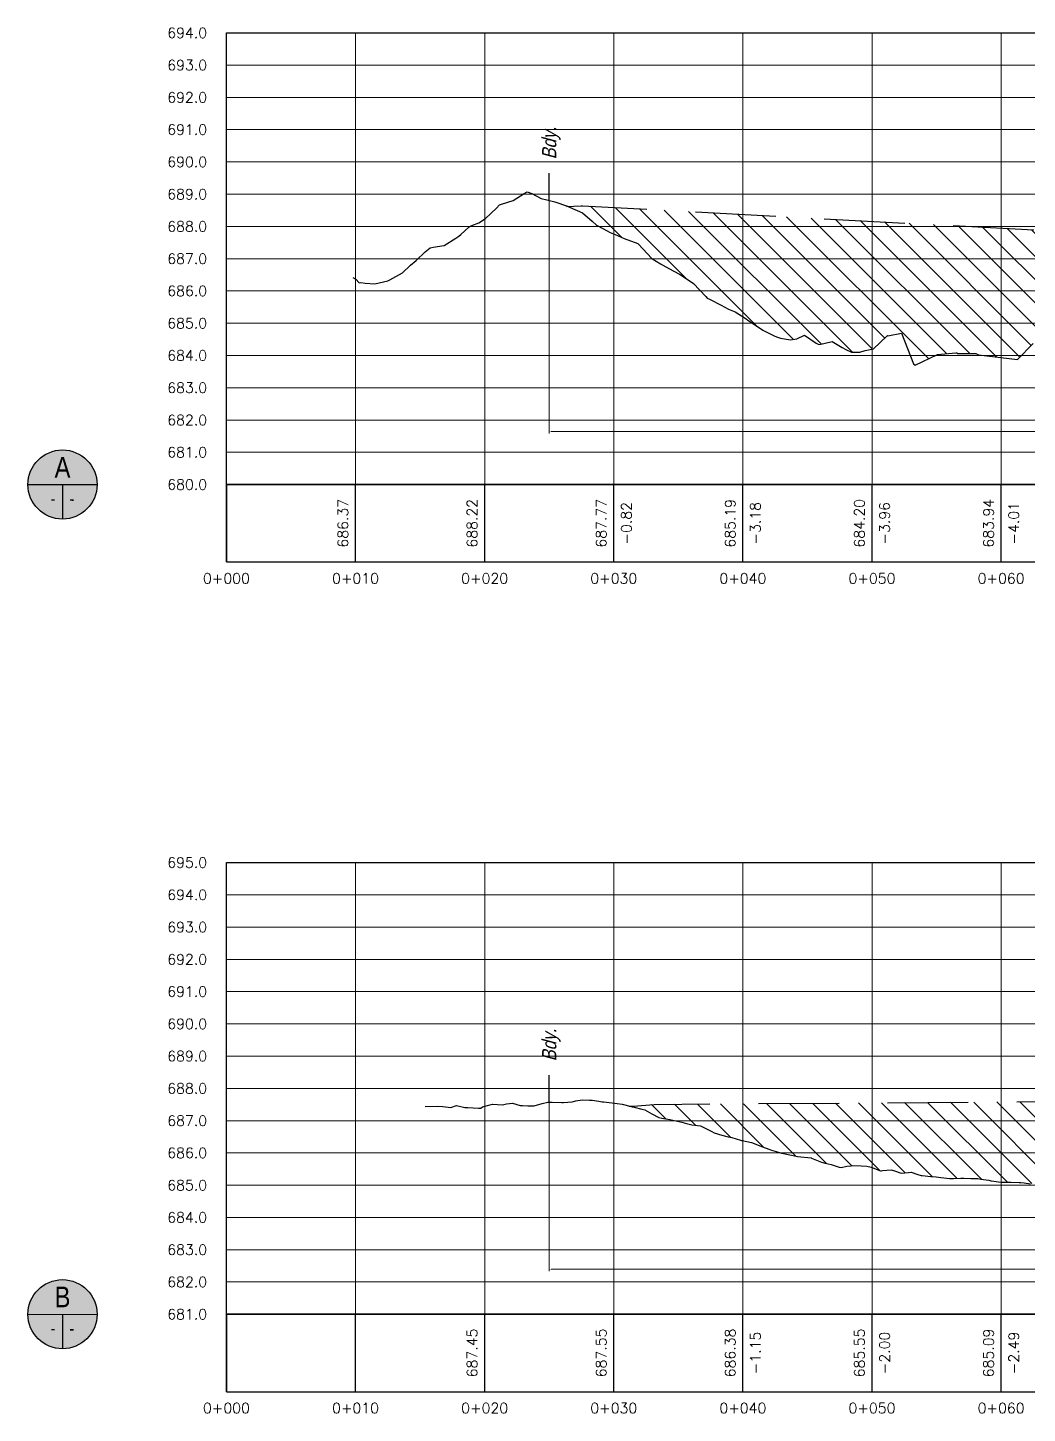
# Model space of a CAD drawing. Extents: x 569264 to 574401, y 6214556 to 6216922.
# Drawn here: x 569264 to 570038, y 6214591 to 6215664 of the extents above; entities that cross this region are included whole.
import ezdxf
from ezdxf.enums import TextEntityAlignment as Align

# ---------------------------------------------------------------- set-up
doc = ezdxf.new("R2010")
doc.units = 0
doc.header["$LTSCALE"] = 5
doc.header["$PDSIZE"] = 0.5
doc.linetypes.add('DASHED', pattern=[19.05, 12.7, -6.35])
doc.linetypes.add('foc-LSD', pattern=[8, 5, -3])
doc.layers.get('Defpoints').update_dxf_attribs({"color": 9})
for name, color, linetype in [('C-ROAD-CORR-PATT', 150, 'Continuous'), ('C-ROAD-PROF', 1, 'DASHED'), ('C-ROAD-PROF-GRID-MAJR', 8, 'Continuous'), ('C-ROAD-PROF-TEXT', 250, 'Continuous'), ('C-ROAD-PROF-TICK', 7, 'Continuous'), ('C-ROAD-PROF-TTLB', 5, 'Continuous'), ('M-DESIGN', 250, 'Continuous'), ('M-DETAILS', 250, 'Continuous')]:
    doc.layers.add(name, color=color, linetype=linetype)
doc.styles.add('SIMPLEX', font='ARIALN.TTF')
doc.styles.get("Standard").update_dxf_attribs({"font": 'ARIALN.TTF'})
doc.dimstyles.new('M-PROFILE', dxfattribs={"dimscale": 5, "dimtxt": 0.45, "dimasz": 0.4, "dimexe": 0.2, "dimexo": 0, "dimgap": 0.35, "dimtad": 0, "dimdec": 1, "dimzin": 0, "dimdsep": 46, "dimtxsty": 'SIMPLEX', "dimcen": 0.1, "dimclrd": 256, "dimclre": 256, "dimclrt": 256, "dimaunit": 1, "dimadec": 4, "dimazin": 0, "dimtfac": 0.06, "dimtdec": 1, "dimtofl": 0, "dimtmove": 0, "dimatfit": 1, "dimldrblk": 'NONE', "dimfxl": 0.2, "dimtolj": 1, "dimtzin": 0, "dimlwd": 15, "dimlwe": 15, "dimarcsym": 0})

# ---------------------------------------------------------------- blocks, each defined once
blk = doc.blocks.new('M-MATCH')
at = {"layer": 'M-DETAILS', "true_color": 0xffffff}
h = blk.add_hatch(color=7, dxfattribs=at)
h.dxf.hatch_style = 1
edge = h.paths.add_edge_path()
edge.add_arc((0, 0), 5.36, 0, 360)
at = {"layer": 'M-DETAILS', "flags": 128}
for points in [[(-5.36, 0), (5.36, 0)], [(0, 0), (0, -5.36)]]:
    blk.add_lwpolyline(points, dxfattribs=at)
at = {"layer": 'M-DETAILS'}
blk.add_circle((0, 0), 5.36, dxfattribs=at)
at = {"style": 'SIMPLEX'}
blk.add_attdef('A', text='', height=3.2, dxfattribs=at).set_placement((0, 2.68), align=Align.MIDDLE_CENTER)
blk.add_attdef('0', text='', height=2, dxfattribs=at).set_placement((-1.08, -2.18), align=Align.MIDDLE_RIGHT)
blk.add_attdef('0', text='', height=2, dxfattribs=at).set_placement((1.08, -2.18), align=Align.MIDDLE_LEFT)
blk = doc.blocks.new('M-FEATURE')
at = {"layer": 'M-DETAILS', "flags": 128}
blk.add_lwpolyline([(0, 0), (0, 4.19)], dxfattribs=at)
at = {"style": 'SIMPLEX', "oblique": 15}
blk.add_attdef('FEATURE', text='', height=2.2, rotation=90, dxfattribs=at).set_placement((0, 6.34), align=Align.MIDDLE_LEFT)
blk = doc.blocks.new('*D579')
at = {"layer": 'Defpoints', "color": 0, "transparency": 16777216}
for p in [(570667.3, 6214868.9), (569667.5, 6214831.9), (570667.3, 6214702.6)]:
    blk.add_point(p, dxfattribs=at)
at = {"layer": 'M-DETAILS', "linetype": 'Continuous', "lineweight": 15, "transparency": 16777216}
for p, q in [((570667.3, 6214868.9), (570667.3, 6214701.1)), ((569667.5, 6214831.9), (569667.5, 6214701.1)), ((569669, 6214702.6), (570164.3, 6214702.6)), ((570665.8, 6214702.6), (570170.5, 6214702.6))]:
    blk.add_line(p, q, dxfattribs=at)
at = {"layer": 'M-DETAILS', "transparency": 16777216}
for points in [[(569669, 6214702.9), (569669, 6214702.4), (569667.5, 6214702.6)], [(570665.8, 6214702.9), (570665.8, 6214702.4), (570667.3, 6214702.6)]]:
    blk.add_solid(points, dxfattribs=at)
at = {"layer": 'M-DETAILS', "lineweight": 20, "transparency": 16777216, "insert": (570167.4, 6214702.6), "char_height": 1, "attachment_point": 5, "style": 'SIMPLEX'}
blk.add_mtext('\\A1;999.7', dxfattribs=at)
blk = doc.blocks.new('_None')
blk = doc.blocks.new('*D580')
at = {"layer": 'Defpoints', "color": 0, "transparency": 16777216}
for p in [(569667.5, 6215530.5), (570667.4, 6215427.9), (570667.4, 6215351.4)]:
    blk.add_point(p, dxfattribs=at)
at = {"layer": 'M-DETAILS', "linetype": 'Continuous', "lineweight": 15, "transparency": 16777216}
for p, q in [((569667.5, 6215530.5), (569667.5, 6215349.9)), ((570667.4, 6215427.9), (570667.4, 6215349.9)), ((569669, 6215351.4), (570164.3, 6215351.4)), ((570665.9, 6215351.4), (570170.6, 6215351.4))]:
    blk.add_line(p, q, dxfattribs=at)
at = {"layer": 'M-DETAILS', "transparency": 16777216}
for points in [[(569669, 6215351.7), (569669, 6215351.2), (569667.5, 6215351.4)], [(570665.9, 6215351.7), (570665.9, 6215351.2), (570667.4, 6215351.4)]]:
    blk.add_solid(points, dxfattribs=at)
at = {"layer": 'M-DETAILS', "lineweight": 20, "transparency": 16777216, "insert": (570167.5, 6215351.4), "char_height": 1, "attachment_point": 5, "style": 'SIMPLEX'}
blk.add_mtext('\\A1;999.9', dxfattribs=at)

msp = doc.modelspace()

# ---------------------------------------------------------------- hatches: boundary and pattern name
at = {"layer": 'C-ROAD-CORR-PATT', "linetype": 'Continuous', "lineweight": 15, "true_color": 0xb3daff}
h = msp.add_hatch(dxfattribs=at)
h.set_pattern_fill('ANSI31', color=141, scale=3.998229, style=0)
h.set_pattern_definition([(45, (569680.796, 6215525.839), (-8.976, 8.976), [])])
h.paths.add_polyline_path([(569680.796, 6215525.839), (569680.796, 6215526.204), (569681.625, 6215525.899), (569681.691, 6215525.873)])
at = {"layer": 'C-ROAD-CORR-PATT', "linetype": 'Continuous', "lineweight": 15, "true_color": 0xffc6b3}
h = msp.add_hatch(dxfattribs=at)
h.set_pattern_fill('ANSI31', color=31, scale=3.998229, angle=90, style=0)
h.set_pattern_definition([(135, (569681.691, 6215525.873), (-8.97628, -8.97628), [])])
h.paths.add_polyline_path([(569681.691, 6215525.873), (569692.175, 6215526.278), (569692.516, 6215526.283), (569692.922, 6215526.271), (569693.375, 6215526.278), (570104.088, 6215504.291), (570514.153, 6215483.298), (570510.21, 6215482.655), (570508.814, 6215482.579), (570506.633, 6215482.366), (570498.085, 6215482.017), (570492.616, 6215481.917), (570487.356, 6215481.863), (570479.133, 6215481.506), (570476.626, 6215481.43), (570475.022, 6215481.599), (570465.897, 6215482.334), (570457.429, 6215482.438), (570455.167, 6215482.353), (570451.633, 6215482.069), (570444.438, 6215481.102), (570439.835, 6215481.058), (570433.708, 6215480.708), (570424.132, 6215477.201), (570422.979, 6215476.769), (570422.241, 6215476.724), (570412.25, 6215476.261), (570404.647, 6215475.524), (570401.52, 6215475.237), (570396.632, 6215474.251), (570390.791, 6215473.068), (570387.054, 6215472.019), (570380.061, 6215470.198), (570369.46, 6215468.085), (570369.332, 6215468.06), (570369.132, 6215468.008), (570358.603, 6215465.305), (570351.866, 6215463.527), (570347.873, 6215462.449), (570341.632, 6215460.511), (570337.144, 6215459.179), (570334.273, 6215458.628), (570326.414, 6215457.079), (570316.679, 6215456.733), (570315.685, 6215456.698), (570314.131, 6215456.625), (570304.956, 6215455.706), (570299.085, 6215453.277), (570294.226, 6215450.802), (570286.631, 6215449.04), (570283.497, 6215448.271), (570281.492, 6215448.01), (570272.767, 6215446.781), (570263.898, 6215444.189), (570262.038, 6215443.674), (570259.131, 6215442.326), (570251.309, 6215438.566), (570246.304, 6215437.164), (570240.579, 6215435.489), (570231.63, 6215434.578), (570229.85, 6215434.425), (570228.71, 6215434.294), (570219.12, 6215433.973), (570211.117, 6215431.102), (570208.391, 6215428.731), (570204.13, 6215429.818), (570197.662, 6215429.623), (570193.523, 6215428.815), (570186.932, 6215425.944), (570176.63, 6215425.657), (570176.203, 6215425.624), (570175.929, 6215425.698), (570165.473, 6215428.342), (570158.336, 6215425.836), (570154.744, 6215425.51), (570149.13, 6215426.663), (570144.014, 6215428.394), (570140.742, 6215428.343), (570133.285, 6215427.756), (570130.014, 6215425.626), (570122.556, 6215415.875), (570121.629, 6215415.728), (570111.826, 6215416.354), (570105.555, 6215415.364), (570101.097, 6215414.793), (570099.141, 6215415.014), (570095.47, 6215415.153), (570090.367, 6215412.805), (570060.551, 6215417.182), (570050.581, 6215419.299), (570042.2, 6215419.741), (570030.151, 6215407.214), (569999.903, 6215410.949), (569997.838, 6215411.792), (569983.434, 6215411.991), (569983.312, 6215412.045), (569983.15, 6215412.362), (569982.399, 6215412.319), (569968.201, 6215411.148), (569950.885, 6215402.818), (569949.493, 6215403.82), (569940.156, 6215427.712), (569929.618, 6215425.699), (569929.426, 6215425.752), (569929.127, 6215425.482), (569918.697, 6215415.479), (569912.024, 6215414.181), (569907.968, 6215413.036), (569901.627, 6215412.964), (569897.238, 6215415.067), (569894.43, 6215416.59), (569886.509, 6215421.281), (569876.837, 6215418.957), (569875.779, 6215419.02), (569874.127, 6215419.776), (569865.05, 6215426.062), (569859.243, 6215423.163), (569854.321, 6215422.505), (569846.627, 6215423.673), (569843.591, 6215424.752), (569841.649, 6215425.501), (569832.862, 6215429.896), (569824.055, 6215435.97), (569822.132, 6215437.307), (569819.126, 6215439.162), (569811.403, 6215444.033), (569806.462, 6215446.276), (569800.673, 6215449.374), (569791.626, 6215453.892), (569789.944, 6215454.872), (569788.868, 6215456.039), (569779.215, 6215466.098), (569771.274, 6215471.467), (569768.485, 6215473.379), (569764.126, 6215475.54), (569757.756, 6215478.985), (569753.681, 6215481.457), (569747.026, 6215485.443), (569736.625, 6215496.568), (569736.297, 6215496.901), (569736.087, 6215496.98), (569725.568, 6215500.856), (569718.493, 6215504.064), (569714.838, 6215505.689), (569709.125, 6215508.786), (569704.109, 6215511.406), (569700.9, 6215514.303), (569693.379, 6215520.876), (569683.306, 6215525.196), (569682.65, 6215525.494)])
h = msp.add_hatch(dxfattribs=at)
h.set_pattern_fill('ANSI31', color=31, scale=3.998229, angle=90, style=0)
h.set_pattern_definition([(135, (569730.04, 6214828.87), (-8.97628, -8.97628), [])])
h.paths.add_polyline_path([(569730.04, 6214828.871), (569732.582, 6214828.961), (569748.745, 6214830.313), (570165.763, 6214833.244), (570587.837, 6214874.116), (570589.297, 6214874.186), (570604.483, 6214875.987), (570603.49, 6214874.991), (570600.292, 6214871.155), (570595.775, 6214867.857), (570589.559, 6214863.2), (570588.059, 6214862.004), (570584.224, 6214860.485), (570580.344, 6214858.986), (570578.826, 6214858.712), (570575.36, 6214857.925), (570568.094, 6214856.236), (570564.913, 6214854.288), (570557.361, 6214850.323), (570557.197, 6214850.294), (570556.778, 6214850.223), (570549.482, 6214849.025), (570546.628, 6214848.054), (570541.766, 6214845.759), (570535.896, 6214843.299), (570534.051, 6214842.654), (570529.332, 6214840.986), (570526.335, 6214839.861), (570525.163, 6214839.639), (570518.62, 6214836.515), (570514.43, 6214833.912), (570510.904, 6214833.012), (570503.698, 6214831.427), (570503.189, 6214831.278), (570501.886, 6214831.095), (570495.473, 6214829.806), (570492.965, 6214829.075), (570487.758, 6214827.144), (570482.233, 6214825.012), (570480.042, 6214823.762), (570474.441, 6214821.349), (570472.327, 6214820.406), (570471.5, 6214820.019), (570464.611, 6214817.613), (570460.767, 6214816.589), (570456.896, 6214814.982), (570450.035, 6214812.588), (570449.18, 6214812.27), (570446.995, 6214812.213), (570441.464, 6214811.63), (570439.302, 6214810.908), (570433.749, 6214806.818), (570428.569, 6214804.019), (570426.033, 6214803.824), (570419.549, 6214803.712), (570418.318, 6214803.709), (570417.837, 6214803.606), (570410.602, 6214801.8), (570407.104, 6214801.256), (570402.887, 6214800.573), (570396.371, 6214798.917), (570395.171, 6214798.445), (570392.103, 6214797.657), (570387.456, 6214796.452), (570385.639, 6214795.512), (570379.74, 6214793.107), (570374.906, 6214792.287), (570372.025, 6214791.903), (570364.657, 6214790.029), (570364.309, 6214789.955), (570364.173, 6214789.932), (570356.594, 6214788.575), (570353.441, 6214787.486), (570348.878, 6214785.269), (570342.708, 6214783.123), (570337.211, 6214780.843), (570331.976, 6214778.124), (570325.732, 6214773.709), (570321.243, 6214771.229), (570318.016, 6214769.597), (570310.51, 6214766.37), (570310.301, 6214766.224), (570309.765, 6214765.791), (570302.585, 6214760.229), (570299.778, 6214757.177), (570294.87, 6214755.908), (570289.045, 6214755.317), (570287.154, 6214755.072), (570282.319, 6214752.062), (570279.439, 6214750.395), (570278.312, 6214751.225), (570271.723, 6214750.76), (570267.58, 6214749.666), (570264.008, 6214749.883), (570256.847, 6214752.87), (570256.292, 6214752.865), (570254.873, 6214753.335), (570248.577, 6214752.647), (570246.114, 6214750.984), (570240.861, 6214748.486), (570235.382, 6214753.581), (570233.145, 6214754.117), (570227.427, 6214755.898), (570225.43, 6214755.97), (570224.649, 6214756.11), (570217.714, 6214757.164), (570213.916, 6214757.388), (570209.999, 6214756.819), (570203.184, 6214756.735), (570202.283, 6214756.648), (570199.981, 6214756.646), (570194.568, 6214757.085), (570192.451, 6214756.521), (570186.852, 6214756.26), (570181.719, 6214757.292), (570179.137, 6214757.829), (570172.535, 6214759.376), (570171.421, 6214759.636), (570170.986, 6214759.632), (570163.706, 6214760.776), (570160.253, 6214761.188), (570155.99, 6214761.751), (570149.521, 6214759.347), (570148.275, 6214758.635), (570145.089, 6214758.576), (570140.559, 6214759.024), (570138.788, 6214759.064), (570132.844, 6214760.576), (570128.055, 6214762.062), (570125.128, 6214762.659), (570117.643, 6214764.883), (570117.413, 6214764.95), (570117.323, 6214764.941), (570109.697, 6214764.029), (570106.59, 6214764.473), (570099.492, 6214765.908), (570095.857, 6214766.749), (570094.266, 6214766.644), (570090.197, 6214766.954), (570086.551, 6214766.8), (570085.125, 6214767.098), (570078.835, 6214767.154), (570074.392, 6214767.269), (570071.12, 6214767.128), (570063.659, 6214767.908), (570063.404, 6214767.946), (570062.751, 6214767.891), (570055.689, 6214766.857), (570052.927, 6214767.458), (570047.973, 6214768.738), (570042.194, 6214769.173), (570040.258, 6214768.785), (570035.305, 6214769.579), (570032.542, 6214769.757), (570031.462, 6214769.688), (570024.827, 6214769.983), (570020.729, 6214770.15), (570017.111, 6214769.928), (570009.996, 6214771.106), (570009.395, 6214771.148), (570007.859, 6214771.477), (570001.68, 6214772.315), (569999.264, 6214772.944), (569993.964, 6214773.003), (569988.531, 6214773.055), (569986.249, 6214773.008), (569980.413, 6214772.915), (569978.533, 6214772.857), (569977.798, 6214772.85), (569970.818, 6214773.616), (569967.066, 6214774.039), (569963.102, 6214774.346), (569956.333, 6214775.126), (569955.387, 6214775.175), (569952.967, 6214775.986), (569947.671, 6214777.667), (569945.6, 6214777.567), (569939.956, 6214776.974), (569934.868, 6214778.874), (569932.24, 6214779.649), (569925.521, 6214779.009), (569924.525, 6214778.87), (569924.135, 6214778.923), (569916.809, 6214781.708), (569913.402, 6214782.544), (569909.094, 6214782.755), (569902.67, 6214782.992), (569901.378, 6214782.723), (569898.075, 6214782.3), (569893.663, 6214781.474), (569891.937, 6214781.749), (569885.947, 6214783.694), (569881.205, 6214784.662), (569878.232, 6214785.398), (569870.629, 6214788.683), (569870.516, 6214788.728), (569870.472, 6214788.746), (569870.371, 6214788.757), (569859.739, 6214789.942), (569855.085, 6214790.968), (569849.007, 6214792.145), (569847.37, 6214792.503), (569843.183, 6214793.703), (569839.654, 6214794.937), (569838.274, 6214795.299), (569831.939, 6214797.625), (569827.541, 6214799.487), (569824.223, 6214800.669), (569816.809, 6214802.215), (569816.508, 6214802.288), (569815.737, 6214802.518), (569808.792, 6214804.524), (569806.076, 6214805.056), (569801.076, 6214806.442), (569795.343, 6214808.14), (569793.361, 6214809.285), (569788.291, 6214811.899), (569785.645, 6214813.27), (569784.611, 6214813.693), (569777.93, 6214814.462), (569773.878, 6214815.429), (569770.214, 6214816.455), (569763.145, 6214818.059), (569762.499, 6214818.16), (569760.845, 6214818.511), (569754.783, 6214819.731), (569752.413, 6214820.225), (569747.068, 6214822.978), (569741.68, 6214826.08), (569739.352, 6214826.62), (569733.399, 6214828.117), (569731.637, 6214828.502), (569730.948, 6214828.649)])
at = {"layer": 'C-ROAD-CORR-PATT', "linetype": 'Continuous', "lineweight": 15, "true_color": 0xb3daff}
h = msp.add_hatch(dxfattribs=at)
h.set_pattern_fill('ANSI31', color=141, scale=3.998229, style=0)
h.set_pattern_definition([(45, (569729.558, 6214828.853), (-8.976, 8.976), [])])
h.paths.add_polyline_path([(569729.558, 6214828.853), (569729.558, 6214828.988), (569730.04, 6214828.871)])

# ---------------------------------------------------------------- linework, layer by layer
at = {"layer": 'C-ROAD-PROF', "color": 250, "linetype": 'foc-LSD', "lineweight": -3, "ltscale": 2.5, "flags": 128}
for points in [[(569680.796, 6215525.839), (569692.175, 6215526.278), (569692.516, 6215526.283), (569692.922, 6215526.271), (569693.375, 6215526.278), (570104.088, 6215504.291), (570590.622, 6215479.383), (570604.155, 6215478.032)], [(569729.558, 6214828.853), (569732.582, 6214828.961), (569748.745, 6214830.313), (570165.763, 6214833.244), (570587.837, 6214874.116), (570589.297, 6214874.186), (570607.727, 6214876.372), (570608.296, 6214876.352), (570622.192, 6214877.886), (570622.395, 6214877.901), (570627.192, 6214878.798)]]:
    msp.add_lwpolyline(points, dxfattribs=at)
at = {"layer": 'C-ROAD-PROF-GRID-MAJR', "color": 254, "linetype": 'Continuous', "lineweight": 15, "true_color": 0xcccccc}
for p, q in [((569417.659, 6215660.232), (570917.292, 6215660.232)), ((569417.659, 6215310.387), (569417.659, 6215660.232)), ((569517.615, 6215310.387), (569517.615, 6215660.232)), ((569617.571, 6215310.387), (569617.571, 6215660.232)), ((569717.527, 6215310.387), (569717.527, 6215660.232)), ((569817.482, 6215310.387), (569817.482, 6215660.232)), ((569917.438, 6215310.387), (569917.438, 6215660.232)), ((570017.394, 6215310.387), (570017.394, 6215660.232)), ((569417.659, 6215635.243), (570917.292, 6215635.243)), ((569417.659, 6215610.254), (570917.292, 6215610.254)), ((569417.659, 6215585.265), (570917.292, 6215585.265)), ((569417.659, 6215560.276), (570917.292, 6215560.276)), ((569417.659, 6215535.287), (570917.292, 6215535.287)), ((569417.659, 6215510.299), (570917.292, 6215510.299)), ((569417.659, 6215485.31), (570917.292, 6215485.31)), ((569417.659, 6215460.321), (570917.292, 6215460.321)), ((569417.659, 6215435.332), (570917.292, 6215435.332)), ((569417.659, 6215410.343), (570917.292, 6215410.343)), ((569417.659, 6215385.354), (570917.292, 6215385.354)), ((569417.659, 6215360.365), (570917.292, 6215360.365)), ((569417.659, 6215335.376), (570917.292, 6215335.376)), ((569417.659, 6215310.387), (570917.292, 6215310.387)), ((569417.659, 6215017.579), (570917.167, 6215017.579)), ((569417.659, 6214667.734), (569417.659, 6215017.579)), ((569517.615, 6214667.734), (569517.615, 6215017.579)), ((569617.571, 6214667.734), (569617.571, 6215017.579)), ((569717.527, 6214667.734), (569717.527, 6215017.579)), ((569817.482, 6214667.734), (569817.482, 6215017.579)), ((569917.438, 6214667.734), (569917.438, 6215017.579)), ((570017.394, 6214667.734), (570017.394, 6215017.579)), ((569417.659, 6214992.59), (570917.167, 6214992.59)), ((569417.659, 6214967.601), (570917.167, 6214967.601)), ((569417.659, 6214942.612), (570917.167, 6214942.612)), ((569417.659, 6214917.623), (570917.167, 6214917.623)), ((569417.659, 6214892.635), (570917.167, 6214892.635)), ((569417.659, 6214867.646), (570917.167, 6214867.646)), ((569417.659, 6214842.657), (570917.167, 6214842.657)), ((569417.659, 6214817.668), (570917.167, 6214817.668)), ((569417.659, 6214792.679), (570917.167, 6214792.679)), ((569417.659, 6214767.69), (570917.167, 6214767.69)), ((569417.659, 6214742.701), (570917.167, 6214742.701)), ((569417.659, 6214717.712), (570917.167, 6214717.712)), ((569417.659, 6214692.723), (570917.167, 6214692.723)), ((569417.659, 6214667.734), (570917.167, 6214667.734))]:
    msp.add_line(p, q, dxfattribs=at)
at = {"layer": 'C-ROAD-PROF-TICK', "color": 250, "linetype": 'Continuous', "lineweight": -3}
for p, q in [((569417.659, 6215250.414), (569417.659, 6215310.387)), ((569517.615, 6215250.414), (569517.615, 6215310.387)), ((569617.571, 6215250.414), (569617.571, 6215310.387)), ((569717.527, 6215250.414), (569717.527, 6215310.387)), ((569817.482, 6215250.414), (569817.482, 6215310.387)), ((569917.438, 6215250.414), (569917.438, 6215310.387)), ((570017.394, 6215250.414), (570017.394, 6215310.387)), ((569417.659, 6214607.761), (569417.659, 6214667.734)), ((569517.615, 6214607.761), (569517.615, 6214667.734)), ((569617.571, 6214607.761), (569617.571, 6214667.734)), ((569717.527, 6214607.761), (569717.527, 6214667.734)), ((569817.482, 6214607.761), (569817.482, 6214667.734)), ((569917.438, 6214607.761), (569917.438, 6214667.734)), ((570017.394, 6214607.761), (570017.394, 6214667.734))]:
    msp.add_line(p, q, dxfattribs=at)
at = {"layer": 'C-ROAD-PROF-TTLB', "color": 250, "linetype": 'Continuous', "lineweight": -3}
for p, q in [((569417.659, 6215310.387), (569417.659, 6215660.232)), ((569417.659, 6215660.232), (570917.292, 6215660.232)), ((569417.659, 6215310.387), (570917.292, 6215310.387)), ((569417.659, 6214667.734), (569417.659, 6215017.579)), ((569417.659, 6215017.579), (570917.167, 6215017.579)), ((569417.659, 6214667.734), (570917.167, 6214667.734))]:
    msp.add_line(p, q, dxfattribs=at)
for points in [[(569417.659, 6215250.414), (570917.292, 6215250.414), (570917.292, 6215310.387), (569417.659, 6215310.387)], [(569417.659, 6214607.761), (570917.167, 6214607.761), (570917.167, 6214667.734), (569417.659, 6214667.734)]]:
    msp.add_3dface(points, dxfattribs=at)
at = {"layer": 'M-DESIGN', "color": 250, "linetype": 'Continuous', "lineweight": -3, "ltscale": 1.5, "flags": 128}
for points in [[(569515.593, 6215470.805), (569517.821, 6215469.565), (569520.282, 6215466.613), (569521.709, 6215466.782), (569524.963, 6215466.277), (569532.438, 6215465.85), (569542.556, 6215468.164), (569543.168, 6215468.366), (569544.124, 6215468.852), (569553.897, 6215474.324), (569560.15, 6215480.395), (569564.627, 6215484.043), (569571.624, 6215490.633), (569575.356, 6215493.817), (569577.744, 6215494.28), (569586.085, 6215495.413), (569595.337, 6215501.346), (569596.815, 6215502.152), (569597.463, 6215502.69), (569599.124, 6215504.174), (569605.181, 6215509.643), (569607.544, 6215510.914), (569612.931, 6215513.04), (569618.274, 6215516.349), (569626.624, 6215524.332), (569629.003, 6215527.103), (569630.525, 6215527.473), (569639.732, 6215530.458), (569648.118, 6215535.874), (569650.462, 6215536.983), (569654.125, 6215535.78), (569661.191, 6215532.052), (569665.712, 6215530.967), (569671.921, 6215529.467), (569681.625, 6215525.899), (569682.65, 6215525.494), (569683.306, 6215525.196), (569693.379, 6215520.876), (569700.9, 6215514.303), (569704.109, 6215511.406), (569709.125, 6215508.786), (569714.838, 6215505.689), (569718.493, 6215504.064), (569725.568, 6215500.856), (569736.087, 6215496.98), (569736.297, 6215496.901), (569736.625, 6215496.568), (569747.026, 6215485.443), (569753.681, 6215481.457), (569757.756, 6215478.985), (569764.126, 6215475.54), (569768.485, 6215473.379), (569771.274, 6215471.467), (569779.215, 6215466.098), (569788.868, 6215456.039), (569789.944, 6215454.872), (569791.626, 6215453.892), (569800.673, 6215449.374), (569806.462, 6215446.276), (569811.403, 6215444.033), (569819.126, 6215439.162), (569822.132, 6215437.307), (569824.055, 6215435.97), (569832.862, 6215429.896), (569841.649, 6215425.501), (569843.591, 6215424.752), (569846.627, 6215423.673), (569854.321, 6215422.505), (569859.243, 6215423.163), (569865.05, 6215426.062), (569874.127, 6215419.776), (569875.779, 6215419.02), (569876.837, 6215418.957), (569886.509, 6215421.281), (569894.43, 6215416.59), (569897.238, 6215415.067), (569901.627, 6215412.964), (569907.968, 6215413.036), (569912.024, 6215414.181), (569918.697, 6215415.479), (569929.127, 6215425.482), (569929.426, 6215425.752), (569929.618, 6215425.699), (569940.156, 6215427.712), (569949.493, 6215403.82), (569950.885, 6215402.818), (569968.201, 6215411.148), (569982.399, 6215412.319), (569983.15, 6215412.362), (569983.312, 6215412.045), (569983.434, 6215411.991), (569997.838, 6215411.792), (569999.903, 6215410.949), (570030.151, 6215407.214), (570042.2, 6215419.741)], [(569571.562, 6214828.75), (569580.691, 6214828.86), (569585.249, 6214828.639), (569591.423, 6214827.987), (569595.749, 6214829.534), (569602.156, 6214827.973), (569604.63, 6214827.787), (569612.888, 6214827.389), (569614.643, 6214827.295), (569615.904, 6214828.356), (569623.616, 6214830.435), (569623.62, 6214830.436), (569623.621, 6214830.436), (569631.335, 6214829.922), (569634.354, 6214830.807), (569639.051, 6214831.214), (569645.086, 6214829.525), (569646.766, 6214829.331), (569651.062, 6214829.045), (569654.482, 6214829.224), (569655.819, 6214829.14), (569662.197, 6214830.955), (569666.552, 6214831.924), (569669.913, 6214831.992), (569677.284, 6214831.642), (569677.628, 6214831.648), (569678.508, 6214831.709), (569685.344, 6214832.365), (569688.017, 6214832.914), (569693.059, 6214833.814), (569698.75, 6214833.667), (569700.775, 6214833.521), (569705.954, 6214832.719), (569708.49, 6214832.354), (569709.482, 6214832.239), (569716.206, 6214831.468), (569720.215, 6214831.039), (569723.921, 6214830.366), (569730.948, 6214828.649), (569731.637, 6214828.502), (569733.399, 6214828.117), (569739.352, 6214826.62), (569741.68, 6214826.08), (569747.068, 6214822.978), (569752.413, 6214820.225), (569754.783, 6214819.731), (569760.845, 6214818.511), (569762.499, 6214818.16), (569763.145, 6214818.059), (569770.214, 6214816.455), (569773.878, 6214815.429), (569777.93, 6214814.462), (569784.611, 6214813.693), (569785.645, 6214813.27), (569788.291, 6214811.899), (569793.361, 6214809.285), (569795.343, 6214808.14), (569801.076, 6214806.442), (569806.076, 6214805.056), (569808.792, 6214804.524), (569815.737, 6214802.518), (569816.508, 6214802.288), (569816.809, 6214802.215), (569824.223, 6214800.669), (569827.541, 6214799.487), (569831.939, 6214797.625), (569838.274, 6214795.299), (569839.654, 6214794.937), (569843.183, 6214793.703), (569847.37, 6214792.503), (569849.007, 6214792.145), (569855.085, 6214790.968), (569859.739, 6214789.942), (569870.371, 6214788.757), (569870.472, 6214788.746), (569870.516, 6214788.728), (569870.629, 6214788.683), (569878.232, 6214785.398), (569881.205, 6214784.662), (569885.947, 6214783.694), (569891.937, 6214781.749), (569893.663, 6214781.474), (569898.075, 6214782.3), (569901.378, 6214782.723), (569902.67, 6214782.992), (569909.094, 6214782.755), (569913.402, 6214782.544), (569916.809, 6214781.708), (569924.135, 6214778.923), (569924.525, 6214778.87), (569925.521, 6214779.009), (569932.24, 6214779.649), (569934.868, 6214778.874), (569939.956, 6214776.974), (569945.6, 6214777.567), (569947.671, 6214777.667), (569952.967, 6214775.986), (569955.387, 6214775.175), (569956.333, 6214775.126), (569963.102, 6214774.346), (569967.066, 6214774.039), (569970.818, 6214773.616), (569977.798, 6214772.85), (569978.533, 6214772.857), (569980.413, 6214772.915), (569986.249, 6214773.008), (569988.531, 6214773.055), (569993.964, 6214773.003), (569999.264, 6214772.944), (570001.68, 6214772.315), (570007.859, 6214771.477), (570009.395, 6214771.148), (570009.996, 6214771.106), (570017.111, 6214769.928), (570020.729, 6214770.15), (570024.827, 6214769.983), (570031.462, 6214769.688), (570032.542, 6214769.757), (570035.305, 6214769.579), (570040.258, 6214768.785)]]:
    msp.add_lwpolyline(points, dxfattribs=at)

# ---------------------------------------------------------------- block references
at = {"layer": 'M-DETAILS', "xscale": 4.99778575, "yscale": 4.99778575, "zscale": 4.99778575}
for p in [(569667.549, 6215530.523), (569667.549, 6214831.944)]:
    msp.add_blockref('M-FEATURE', p, dxfattribs=at).add_auto_attribs({'FEATURE': 'Bdy.'})
at = {"layer": 'M-DETAILS'}
ref = msp.add_blockref('M-MATCH', (569290.711, 6215310.387), dxfattribs=dict(at, xscale=4.997785749999993, yscale=4.997785749999993, zscale=4.997785749999993, rotation=359.8019213585021))
ref.add_attrib('A', 'A', dxfattribs={"layer": '0', "height": 15.993, "rotation": 359.801921, "style": 'SIMPLEX'}).set_placement((569290.757, 6215323.79), align=Align.MIDDLE_CENTER)
ref.add_attrib('0', '-', dxfattribs={"layer": '0', "height": 9.996, "rotation": 359.801921, "style": 'SIMPLEX'}).set_placement((569285.277, 6215299.519), align=Align.MIDDLE_RIGHT)
ref.add_attrib('0', '-', dxfattribs={"layer": '0', "height": 9.996, "rotation": 359.801921, "style": 'SIMPLEX'}).set_placement((569296.069, 6215299.482), align=Align.MIDDLE_LEFT)
ref = msp.add_blockref('M-MATCH', (569290.711, 6214667.734), dxfattribs=dict(at, xscale=4.997785749999999, yscale=4.997785749999999, zscale=4.997785749999999, rotation=359.8019213591764))
ref.add_attrib('A', 'B', dxfattribs={"layer": '0', "height": 15.993, "rotation": 359.801921, "style": 'SIMPLEX'}).set_placement((569290.757, 6214681.137), align=Align.MIDDLE_CENTER)
ref.add_attrib('0', '-', dxfattribs={"layer": '0', "height": 9.996, "rotation": 359.801921, "style": 'SIMPLEX'}).set_placement((569285.277, 6214656.866), align=Align.MIDDLE_RIGHT)
ref.add_attrib('0', '-', dxfattribs={"layer": '0', "height": 9.996, "rotation": 359.801921, "style": 'SIMPLEX'}).set_placement((569296.069, 6214656.829), align=Align.MIDDLE_LEFT)

# ---------------------------------------------------------------- texts
at = {"layer": 'C-ROAD-PROF-TEXT', "color": 250, "linetype": 'Continuous', "lineweight": -3, "char_height": 7.99646}
for s, insert, attachment_point in [('{\\Fsimplex.shx|c0;694.0}', (569402.661, 6215660.232), 6), ('{\\Fsimplex.shx|c0;693.0}', (569402.661, 6215635.243), 6), ('{\\Fsimplex.shx|c0;692.0}', (569402.661, 6215610.254), 6), ('{\\Fsimplex.shx|c0;691.0}', (569402.661, 6215585.265), 6), ('{\\Fsimplex.shx|c0;690.0}', (569402.661, 6215560.276), 6), ('{\\Fsimplex.shx|c0;689.0}', (569402.661, 6215535.287), 6), ('{\\Fsimplex.shx|c0;688.0}', (569402.661, 6215510.299), 6), ('{\\Fsimplex.shx|c0;687.0}', (569402.661, 6215485.31), 6), ('{\\Fsimplex.shx|c0;686.0}', (569402.661, 6215460.321), 6), ('{\\Fsimplex.shx|c0;685.0}', (569402.661, 6215435.332), 6), ('{\\Fsimplex.shx|c0;684.0}', (569402.661, 6215410.343), 6), ('{\\Fsimplex.shx|c0;683.0}', (569402.661, 6215385.354), 6), ('{\\Fsimplex.shx|c0;682.0}', (569402.661, 6215360.365), 6), ('{\\Fsimplex.shx|c0;681.0}', (569402.661, 6215335.376), 6), ('{\\Fsimplex.shx|c0;680.0}', (569402.661, 6215310.387), 6), ('{\\Fsimplex.shx|c0;0+000}', (569417.659, 6215241.668), 2), ('{\\Fsimplex.shx|c0;0+010}', (569517.615, 6215241.668), 2), ('{\\Fsimplex.shx|c0;0+020}', (569617.571, 6215241.668), 2), ('{\\Fsimplex.shx|c0;0+030}', (569717.527, 6215241.668), 2), ('{\\Fsimplex.shx|c0;0+040}', (569817.482, 6215241.668), 2), ('{\\Fsimplex.shx|c0;0+050}', (569917.438, 6215241.668), 2), ('{\\Fsimplex.shx|c0;0+060}', (570017.394, 6215241.668), 2), ('{\\Fsimplex.shx|c0;695.0}', (569402.661, 6215017.579), 6), ('{\\Fsimplex.shx|c0;694.0}', (569402.661, 6214992.59), 6), ('{\\Fsimplex.shx|c0;693.0}', (569402.661, 6214967.601), 6), ('{\\Fsimplex.shx|c0;692.0}', (569402.661, 6214942.612), 6), ('{\\Fsimplex.shx|c0;691.0}', (569402.661, 6214917.623), 6), ('{\\Fsimplex.shx|c0;690.0}', (569402.661, 6214892.635), 6), ('{\\Fsimplex.shx|c0;689.0}', (569402.661, 6214867.646), 6), ('{\\Fsimplex.shx|c0;688.0}', (569402.661, 6214842.657), 6), ('{\\Fsimplex.shx|c0;687.0}', (569402.661, 6214817.668), 6), ('{\\Fsimplex.shx|c0;686.0}', (569402.661, 6214792.679), 6), ('{\\Fsimplex.shx|c0;685.0}', (569402.661, 6214767.69), 6), ('{\\Fsimplex.shx|c0;684.0}', (569402.661, 6214742.701), 6), ('{\\Fsimplex.shx|c0;683.0}', (569402.661, 6214717.712), 6), ('{\\Fsimplex.shx|c0;682.0}', (569402.661, 6214692.723), 6), ('{\\Fsimplex.shx|c0;681.0}', (569402.661, 6214667.734), 6), ('{\\Fsimplex.shx|c0;0+000}', (569417.659, 6214599.015), 2), ('{\\Fsimplex.shx|c0;0+010}', (569517.615, 6214599.015), 2), ('{\\Fsimplex.shx|c0;0+020}', (569617.571, 6214599.015), 2), ('{\\Fsimplex.shx|c0;0+030}', (569717.527, 6214599.015), 2), ('{\\Fsimplex.shx|c0;0+040}', (569817.482, 6214599.015), 2), ('{\\Fsimplex.shx|c0;0+050}', (569917.438, 6214599.015), 2), ('{\\Fsimplex.shx|c0;0+060}', (570017.394, 6214599.015), 2)]:
    msp.add_mtext(s, dxfattribs=dict(at, insert=insert, attachment_point=attachment_point))
at = {"layer": 'C-ROAD-PROF-TEXT', "color": 250, "linetype": 'Continuous', "lineweight": -3, "char_height": 7.99646, "rotation": 90}
for s, insert, attachment_point in [('{\\Fsimplex.shx|c0;686.37}', (569511.868, 6215280.4), 8), ('{\\Fsimplex.shx|c0;688.22}', (569611.823, 6215280.4), 8), ('{\\Fsimplex.shx|c0;687.77}', (569711.779, 6215280.4), 8), ('{\\Fsimplex.shx|c0;-0.82}', (569723.274, 6215280.4), 2), ('{\\Fsimplex.shx|c0;685.19}', (569811.735, 6215280.4), 8), ('{\\Fsimplex.shx|c0;-3.18}', (569823.23, 6215280.4), 2), ('{\\Fsimplex.shx|c0;684.20}', (569911.691, 6215280.4), 8), ('{\\Fsimplex.shx|c0;-3.96}', (569923.185, 6215280.4), 2), ('{\\Fsimplex.shx|c0;683.94}', (570011.646, 6215280.4), 8), ('{\\Fsimplex.shx|c0;-4.01}', (570023.141, 6215280.4), 2), ('{\\Fsimplex.shx|c0;687.45}', (569611.823, 6214637.747), 8), ('{\\Fsimplex.shx|c0;687.55}', (569711.779, 6214637.747), 8), ('{\\Fsimplex.shx|c0;686.38}', (569811.735, 6214637.747), 8), ('{\\Fsimplex.shx|c0;-1.15}', (569823.23, 6214637.747), 2), ('{\\Fsimplex.shx|c0;685.55}', (569911.691, 6214637.747), 8), ('{\\Fsimplex.shx|c0;-2.00}', (569923.185, 6214637.747), 2), ('{\\Fsimplex.shx|c0;685.09}', (570011.646, 6214637.747), 8), ('{\\Fsimplex.shx|c0;-2.49}', (570023.141, 6214637.747), 2)]:
    msp.add_mtext(s, dxfattribs=dict(at, insert=insert, attachment_point=attachment_point))

# ---------------------------------------------------------------- dimensions: what is measured, and where the dimension line sits
at = {"layer": 'M-DETAILS', "lineweight": 20}
for base, p1, p2, picture, middle in [((570667.402, 6215351.408), (569667.549, 6215530.523), (570667.402, 6215427.864), '*D580', (570167.476, 6215351.408)), ((570667.278, 6214702.631), (569667.549, 6214831.944), (570667.278, 6214868.897), '*D579', (570167.413, 6214702.631))]:
    dim = msp.add_linear_dim(base=base, p1=p1, p2=p2, dimstyle='M-PROFILE', override={"dimtxt": 0.2, "dimasz": 0.3, "dimexe": 0.3}, dxfattribs=at)
    dim.commit()
    dim.dimension.update_dxf_attribs({"geometry": picture, "text_midpoint": middle})

doc.saveas('drawing.dxf')
